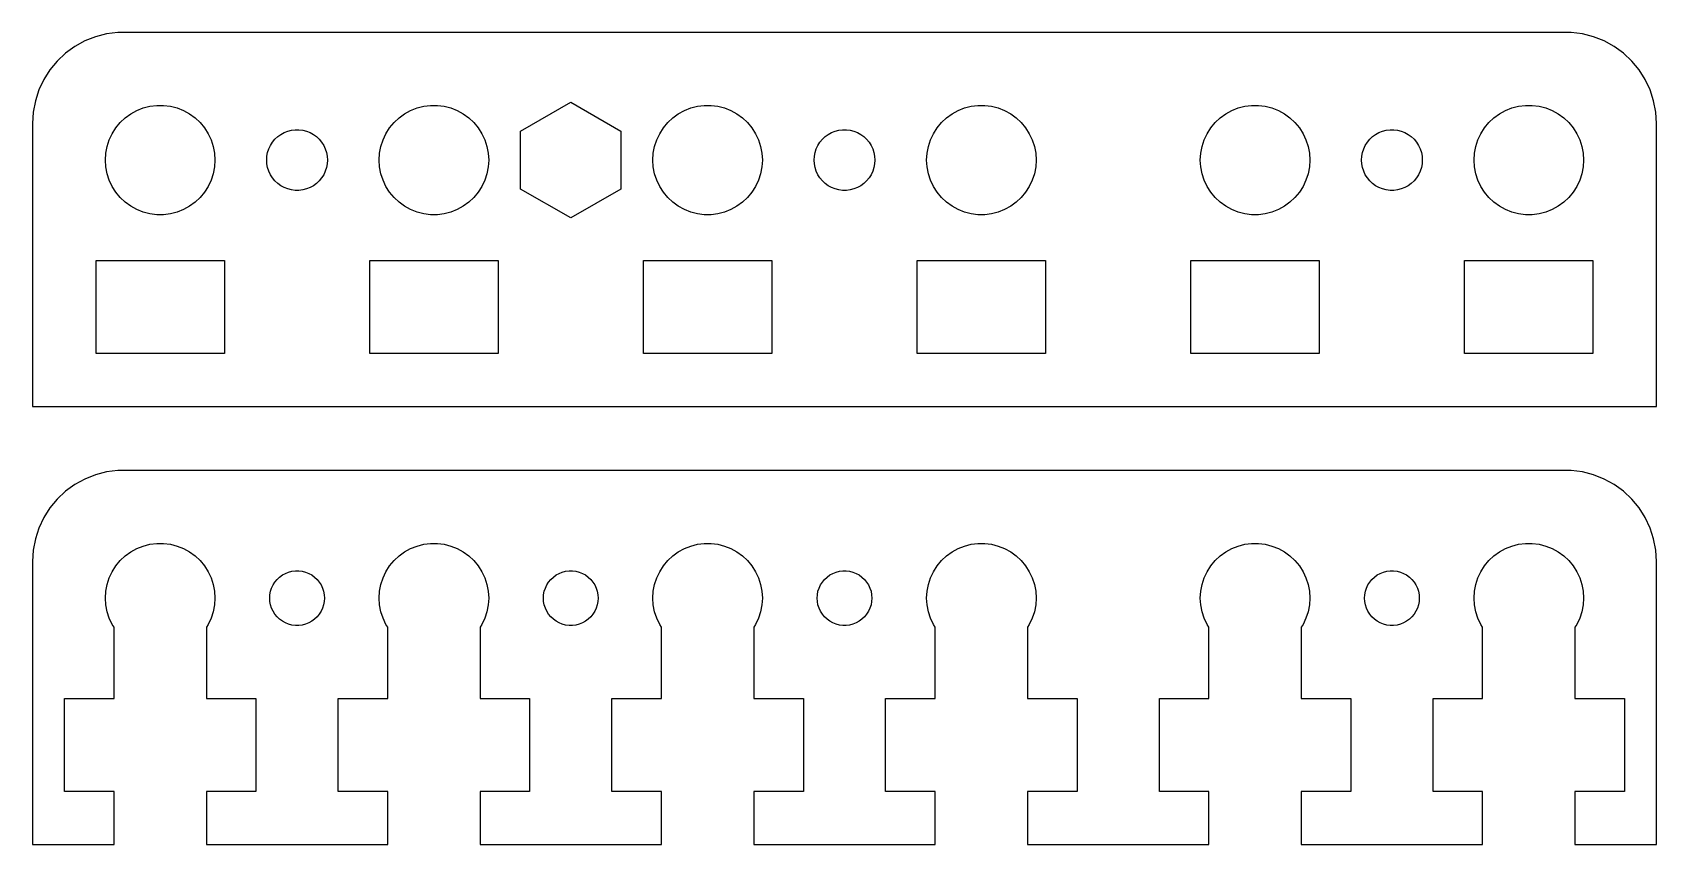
# Model space of a CAD drawing. Header units: metres. Extents: x -44.5 to 44.5, y 0 to 92.5.
# Drawn here: x -44.5 to 44.5, y 48 to 92.5 of the extents above; entities that cross this region are included whole.
import ezdxf

# ---------------------------------------------------------------- set-up
doc = ezdxf.new("R2010")
doc.units = ezdxf.units.M

msp = doc.modelspace()

# ---------------------------------------------------------------- linework, layer by layer
for p, q in [((-42.1791, 91.7216), (-42.6871, 91.3526)), ((-41.6289, 92.0241), (-42.1791, 91.7216)), ((-41.0451, 92.2553), (-41.6289, 92.0241)), ((-40.4369, 92.4114), (-41.0451, 92.2553)), ((-39.8139, 92.4901), (-40.4369, 92.4114)), ((39.8139, 92.4901), (-39.8139, 92.4901)), ((40.4369, 92.4114), (39.8139, 92.4901)), ((41.0451, 92.2553), (40.4369, 92.4114)), ((41.6289, 92.0241), (41.0451, 92.2553)), ((42.1791, 91.7216), (41.6289, 92.0241)), ((42.6871, 91.3526), (42.1791, 91.7216)), ((-43.1448, 90.9227), (-43.5451, 90.4389)), ((-42.6871, 91.3526), (-43.1448, 90.9227)), ((43.1448, 90.9227), (42.6871, 91.3526)), ((43.5451, 90.4389), (43.1448, 90.9227)), ((-43.8815, 89.9088), (-44.1489, 89.3406)), ((-43.5451, 90.4389), (-43.8815, 89.9088)), ((43.8815, 89.9088), (43.5451, 90.4389)), ((44.1489, 89.3406), (43.8815, 89.9088)), ((-44.1489, 89.3406), (-44.3429, 88.7434)), ((44.3429, 88.7434), (44.1489, 89.3406)), ((-44.4606, 88.1267), (-44.5, 87.5)), ((-44.3429, 88.7434), (-44.4606, 88.1267)), ((-39.1075, 88.033), (-38.7773, 88.2145)), ((-38.7773, 88.2145), (-38.427, 88.3532)), ((-38.427, 88.3532), (-38.0621, 88.4469)), ((-38.0621, 88.4469), (-37.6884, 88.4941)), ((-37.6884, 88.4941), (-37.3116, 88.4941)), ((-37.3116, 88.4941), (-36.9379, 88.4469)), ((-36.9379, 88.4469), (-36.5729, 88.3532)), ((-36.5729, 88.3532), (-36.2227, 88.2145)), ((-36.2227, 88.2145), (-35.8925, 88.033)), ((-24.1075, 88.033), (-23.7773, 88.2145)), ((-23.7773, 88.2145), (-23.427, 88.3532)), ((-23.427, 88.3532), (-23.0621, 88.4469)), ((-23.0621, 88.4469), (-22.6884, 88.4941)), ((-22.6884, 88.4941), (-22.3116, 88.4941)), ((-22.3116, 88.4941), (-21.9379, 88.4469)), ((-21.9379, 88.4469), (-21.5729, 88.3532)), ((-21.5729, 88.3532), (-21.2227, 88.2145)), ((-21.2227, 88.2145), (-20.8925, 88.033)), ((-17.7483, 87.0867), (-15, 88.6735)), ((-15, 88.6735), (-12.2517, 87.0867)), ((-9.10747, 88.033), (-8.77733, 88.2145)), ((-8.77733, 88.2145), (-8.42705, 88.3532)), ((-8.42705, 88.3532), (-8.06213, 88.4469)), ((-8.06213, 88.4469), (-7.68837, 88.4941)), ((-7.68837, 88.4941), (-7.31161, 88.4941)), ((-7.31161, 88.4941), (-6.93785, 88.4469)), ((-6.93785, 88.4469), (-6.57294, 88.3532)), ((-6.57294, 88.3532), (-6.22266, 88.2145)), ((-6.22266, 88.2145), (-5.89252, 88.033)), ((5.89252, 88.033), (6.22266, 88.2145)), ((6.22266, 88.2145), (6.57294, 88.3532)), ((6.57294, 88.3532), (6.93785, 88.4469)), ((6.93785, 88.4469), (7.31161, 88.4941)), ((7.31161, 88.4941), (7.68837, 88.4941)), ((7.68837, 88.4941), (8.06213, 88.4469)), ((8.06213, 88.4469), (8.42705, 88.3532)), ((8.42705, 88.3532), (8.77733, 88.2145)), ((8.77733, 88.2145), (9.10747, 88.033)), ((20.8925, 88.033), (21.2227, 88.2145)), ((21.2227, 88.2145), (21.5729, 88.3532)), ((21.5729, 88.3532), (21.9379, 88.4469)), ((21.9379, 88.4469), (22.3116, 88.4941)), ((22.3116, 88.4941), (22.6884, 88.4941)), ((22.6884, 88.4941), (23.0621, 88.4469)), ((23.0621, 88.4469), (23.427, 88.3532)), ((23.427, 88.3532), (23.7773, 88.2145)), ((23.7773, 88.2145), (24.1075, 88.033)), ((35.8925, 88.033), (36.2227, 88.2145)), ((36.2227, 88.2145), (36.5729, 88.3532)), ((36.5729, 88.3532), (36.9379, 88.4469)), ((36.9379, 88.4469), (37.3116, 88.4941)), ((37.3116, 88.4941), (37.6884, 88.4941)), ((37.6884, 88.4941), (38.0621, 88.4469)), ((38.0621, 88.4469), (38.427, 88.3532)), ((38.427, 88.3532), (38.7773, 88.2145)), ((38.7773, 88.2145), (39.1075, 88.033)), ((44.4606, 88.1267), (44.3429, 88.7434)), ((44.5, 87.5), (44.4606, 88.1267)), ((-44.5, 87.5), (-44.5, 72)), ((-40.1289, 86.9453), (-39.927, 87.2634)), ((-39.927, 87.2634), (-39.6869, 87.5536)), ((-39.6869, 87.5536), (-39.4123, 87.8115)), ((-39.4123, 87.8115), (-39.1075, 88.033)), ((-35.8925, 88.033), (-35.5877, 87.8115)), ((-35.5877, 87.8115), (-35.3131, 87.5536)), ((-35.3131, 87.5536), (-35.0729, 87.2634)), ((-35.0729, 87.2634), (-34.8711, 86.9453)), ((-25.1289, 86.9453), (-24.927, 87.2634)), ((-24.927, 87.2634), (-24.6869, 87.5536)), ((-24.6869, 87.5536), (-24.4123, 87.8115)), ((-24.4123, 87.8115), (-24.1075, 88.033)), ((-20.8925, 88.033), (-20.5877, 87.8115)), ((-20.5877, 87.8115), (-20.3131, 87.5536)), ((-20.3131, 87.5536), (-20.0729, 87.2634)), ((-20.0729, 87.2634), (-19.8711, 86.9453)), ((-10.1289, 86.9453), (-9.92705, 87.2634)), ((-9.92705, 87.2634), (-9.6869, 87.5536)), ((-9.6869, 87.5536), (-9.41226, 87.8115)), ((-9.41226, 87.8115), (-9.10747, 88.033)), ((-5.89252, 88.033), (-5.58772, 87.8115)), ((-5.58772, 87.8115), (-5.31308, 87.5536)), ((-5.31308, 87.5536), (-5.07294, 87.2634)), ((-5.07294, 87.2634), (-4.87108, 86.9453)), ((4.87108, 86.9453), (5.07294, 87.2634)), ((5.07294, 87.2634), (5.31308, 87.5536)), ((5.31308, 87.5536), (5.58772, 87.8115)), ((5.58772, 87.8115), (5.89252, 88.033)), ((9.10747, 88.033), (9.41226, 87.8115)), ((9.41226, 87.8115), (9.6869, 87.5536)), ((9.6869, 87.5536), (9.92705, 87.2634)), ((9.92705, 87.2634), (10.1289, 86.9453)), ((19.8711, 86.9453), (20.0729, 87.2634)), ((20.0729, 87.2634), (20.3131, 87.5536)), ((20.3131, 87.5536), (20.5877, 87.8115)), ((20.5877, 87.8115), (20.8925, 88.033)), ((24.1075, 88.033), (24.4123, 87.8115)), ((24.4123, 87.8115), (24.6869, 87.5536)), ((24.6869, 87.5536), (24.927, 87.2634)), ((24.927, 87.2634), (25.1289, 86.9453)), ((34.8711, 86.9453), (35.0729, 87.2634)), ((35.0729, 87.2634), (35.3131, 87.5536)), ((35.3131, 87.5536), (35.5877, 87.8115)), ((35.5877, 87.8115), (35.8925, 88.033)), ((39.1075, 88.033), (39.4123, 87.8115)), ((39.4123, 87.8115), (39.6869, 87.5536)), ((39.6869, 87.5536), (39.927, 87.2634)), ((39.927, 87.2634), (40.1289, 86.9453)), ((44.5, 72), (44.5, 87.5)), ((-40.4057, 86.2461), (-40.2893, 86.6044)), ((-40.2893, 86.6044), (-40.1289, 86.9453)), ((-34.8711, 86.9453), (-34.7107, 86.6044)), ((-34.7107, 86.6044), (-34.5942, 86.2461)), ((-31.4588, 86.302), (-31.3468, 86.4785)), ((-31.3468, 86.4785), (-31.2135, 86.6396)), ((-31.2135, 86.6396), (-31.0611, 86.7827)), ((-31.0611, 86.7827), (-30.892, 86.9055)), ((-30.892, 86.9055), (-30.7088, 87.0063)), ((-30.7088, 87.0063), (-30.5144, 87.0832)), ((-30.5144, 87.0832), (-30.3119, 87.1352)), ((-30.3119, 87.1352), (-30.1045, 87.1614)), ((-30.1045, 87.1614), (-29.8955, 87.1614)), ((-29.8955, 87.1614), (-29.6881, 87.1352)), ((-29.6881, 87.1352), (-29.4856, 87.0832)), ((-29.4856, 87.0832), (-29.2912, 87.0063)), ((-29.2912, 87.0063), (-29.108, 86.9055)), ((-29.108, 86.9055), (-28.9389, 86.7827)), ((-28.9389, 86.7827), (-28.7865, 86.6396)), ((-28.7865, 86.6396), (-28.6532, 86.4785)), ((-28.6532, 86.4785), (-28.5412, 86.302)), ((-25.4057, 86.2461), (-25.2893, 86.6044)), ((-25.2893, 86.6044), (-25.1289, 86.9453)), ((-19.8711, 86.9453), (-19.7107, 86.6044)), ((-19.7107, 86.6044), (-19.5942, 86.2461)), ((-17.7483, 83.9133), (-17.7483, 87.0867)), ((-12.2517, 87.0867), (-12.2517, 83.9133)), ((-10.4057, 86.2461), (-10.2893, 86.6044)), ((-10.2893, 86.6044), (-10.1289, 86.9453)), ((-4.87108, 86.9453), (-4.71066, 86.6044)), ((-4.71066, 86.6044), (-4.59424, 86.2461)), ((-1.45879, 86.302), (-1.34677, 86.4785)), ((-1.34677, 86.4785), (-1.21352, 86.6396)), ((-1.21352, 86.6396), (-1.06111, 86.7827)), ((-1.06111, 86.7827), (-0.89198, 86.9055)), ((-0.89198, 86.9055), (-0.70879, 87.0063)), ((-0.70879, 87.0063), (-0.51442, 87.0832)), ((-0.51442, 87.0832), (-0.31192, 87.1352)), ((-0.31192, 87.1352), (-0.10452, 87.1614)), ((-0.10452, 87.1614), (0.10452, 87.1614)), ((0.10452, 87.1614), (0.31192, 87.1352)), ((0.31192, 87.1352), (0.51442, 87.0832)), ((0.51442, 87.0832), (0.70879, 87.0063)), ((0.70879, 87.0063), (0.89198, 86.9055)), ((0.89198, 86.9055), (1.06111, 86.7827)), ((1.06111, 86.7827), (1.21352, 86.6396)), ((1.21352, 86.6396), (1.34677, 86.4785)), ((1.34677, 86.4785), (1.45879, 86.302)), ((4.59424, 86.2461), (4.71066, 86.6044)), ((4.71066, 86.6044), (4.87108, 86.9453)), ((10.1289, 86.9453), (10.2893, 86.6044)), ((10.2893, 86.6044), (10.4057, 86.2461)), ((19.5942, 86.2461), (19.7107, 86.6044)), ((19.7107, 86.6044), (19.8711, 86.9453)), ((25.1289, 86.9453), (25.2893, 86.6044)), ((25.2893, 86.6044), (25.4057, 86.2461)), ((28.5412, 86.302), (28.6532, 86.4785)), ((28.6532, 86.4785), (28.7865, 86.6396)), ((28.7865, 86.6396), (28.9389, 86.7827)), ((28.9389, 86.7827), (29.108, 86.9055)), ((29.108, 86.9055), (29.2912, 87.0063)), ((29.2912, 87.0063), (29.4856, 87.0832)), ((29.4856, 87.0832), (29.6881, 87.1352)), ((29.6881, 87.1352), (29.8955, 87.1614)), ((29.8955, 87.1614), (30.1045, 87.1614)), ((30.1045, 87.1614), (30.3119, 87.1352)), ((30.3119, 87.1352), (30.5144, 87.0832)), ((30.5144, 87.0832), (30.7088, 87.0063)), ((30.7088, 87.0063), (30.892, 86.9055)), ((30.892, 86.9055), (31.0611, 86.7827)), ((31.0611, 86.7827), (31.2135, 86.6396)), ((31.2135, 86.6396), (31.3468, 86.4785)), ((31.3468, 86.4785), (31.4588, 86.302)), ((34.5942, 86.2461), (34.7107, 86.6044)), ((34.7107, 86.6044), (34.8711, 86.9453)), ((40.1289, 86.9453), (40.2893, 86.6044)), ((40.2893, 86.6044), (40.4057, 86.2461)), ((-40.5, 85.5), (-40.4763, 85.876)), ((-40.4763, 85.124), (-40.5, 85.5)), ((-40.4763, 85.876), (-40.4057, 86.2461)), ((-34.5942, 86.2461), (-34.5237, 85.876)), ((-34.5237, 85.876), (-34.5, 85.5)), ((-34.5, 85.5), (-34.5237, 85.124)), ((-31.6647, 85.5), (-31.6516, 85.7086)), ((-31.6516, 85.2914), (-31.6647, 85.5)), ((-31.6516, 85.7086), (-31.6124, 85.914)), ((-31.6124, 85.914), (-31.5478, 86.1128)), ((-31.5478, 86.1128), (-31.4588, 86.302)), ((-28.5412, 86.302), (-28.4522, 86.1128)), ((-28.4522, 86.1128), (-28.3876, 85.914)), ((-28.3876, 85.914), (-28.3484, 85.7086)), ((-28.3484, 85.7086), (-28.3353, 85.5)), ((-28.3353, 85.5), (-28.3484, 85.2914)), ((-25.5, 85.5), (-25.4763, 85.876)), ((-25.4763, 85.124), (-25.5, 85.5)), ((-25.4763, 85.876), (-25.4057, 86.2461)), ((-19.5942, 86.2461), (-19.5237, 85.876)), ((-19.5237, 85.876), (-19.5, 85.5)), ((-19.5, 85.5), (-19.5237, 85.124)), ((-10.5, 85.5), (-10.4763, 85.876)), ((-10.4763, 85.124), (-10.5, 85.5)), ((-10.4763, 85.876), (-10.4057, 86.2461)), ((-4.59424, 86.2461), (-4.52365, 85.876)), ((-4.52365, 85.876), (-4.5, 85.5)), ((-4.5, 85.5), (-4.52365, 85.124)), ((-1.6647, 85.5), (-1.65157, 85.7086)), ((-1.65157, 85.2914), (-1.6647, 85.5)), ((-1.65157, 85.7086), (-1.6124, 85.914)), ((-1.6124, 85.914), (-1.54779, 86.1128)), ((-1.54779, 86.1128), (-1.45879, 86.302)), ((1.45879, 86.302), (1.54779, 86.1128)), ((1.54779, 86.1128), (1.6124, 85.914)), ((1.6124, 85.914), (1.65157, 85.7086)), ((1.65157, 85.7086), (1.6647, 85.5)), ((1.6647, 85.5), (1.65157, 85.2914)), ((4.5, 85.5), (4.52365, 85.876)), ((4.52365, 85.124), (4.5, 85.5)), ((4.52365, 85.876), (4.59424, 86.2461)), ((10.4057, 86.2461), (10.4763, 85.876)), ((10.4763, 85.876), (10.5, 85.5)), ((10.5, 85.5), (10.4763, 85.124)), ((19.5, 85.5), (19.5237, 85.876)), ((19.5237, 85.124), (19.5, 85.5)), ((19.5237, 85.876), (19.5942, 86.2461)), ((25.4057, 86.2461), (25.4763, 85.876)), ((25.4763, 85.876), (25.5, 85.5)), ((25.5, 85.5), (25.4763, 85.124)), ((28.3353, 85.5), (28.3484, 85.7086)), ((28.3484, 85.2914), (28.3353, 85.5)), ((28.3484, 85.7086), (28.3876, 85.914)), ((28.3876, 85.914), (28.4522, 86.1128)), ((28.4522, 86.1128), (28.5412, 86.302)), ((31.4588, 86.302), (31.5478, 86.1128)), ((31.5478, 86.1128), (31.6124, 85.914)), ((31.6124, 85.914), (31.6516, 85.7086)), ((31.6516, 85.7086), (31.6647, 85.5)), ((31.6647, 85.5), (31.6516, 85.2914)), ((34.5, 85.5), (34.5237, 85.876)), ((34.5237, 85.124), (34.5, 85.5)), ((34.5237, 85.876), (34.5942, 86.2461)), ((40.4057, 86.2461), (40.4763, 85.876)), ((40.4763, 85.876), (40.5, 85.5)), ((40.5, 85.5), (40.4763, 85.124)), ((-40.4057, 84.7539), (-40.4763, 85.124)), ((-40.2893, 84.3956), (-40.4057, 84.7539)), ((-34.5942, 84.7539), (-34.7107, 84.3956)), ((-34.5237, 85.124), (-34.5942, 84.7539)), ((-31.6124, 85.086), (-31.6516, 85.2914)), ((-31.5478, 84.8872), (-31.6124, 85.086)), ((-31.4588, 84.698), (-31.5478, 84.8872)), ((-31.3468, 84.5215), (-31.4588, 84.698)), ((-28.5412, 84.698), (-28.6532, 84.5215)), ((-28.4522, 84.8872), (-28.5412, 84.698)), ((-28.3876, 85.086), (-28.4522, 84.8872)), ((-28.3484, 85.2914), (-28.3876, 85.086)), ((-25.4057, 84.7539), (-25.4763, 85.124)), ((-25.2893, 84.3956), (-25.4057, 84.7539)), ((-19.5942, 84.7539), (-19.7107, 84.3956)), ((-19.5237, 85.124), (-19.5942, 84.7539)), ((-10.4057, 84.7539), (-10.4763, 85.124)), ((-10.2893, 84.3956), (-10.4057, 84.7539)), ((-4.59424, 84.7539), (-4.71066, 84.3956)), ((-4.52365, 85.124), (-4.59424, 84.7539)), ((-1.6124, 85.086), (-1.65157, 85.2914)), ((-1.54779, 84.8872), (-1.6124, 85.086)), ((-1.45879, 84.698), (-1.54779, 84.8872)), ((-1.34677, 84.5215), (-1.45879, 84.698)), ((1.45879, 84.698), (1.34677, 84.5215)), ((1.54779, 84.8872), (1.45879, 84.698)), ((1.6124, 85.086), (1.54779, 84.8872)), ((1.65157, 85.2914), (1.6124, 85.086)), ((4.59424, 84.7539), (4.52365, 85.124)), ((4.71066, 84.3956), (4.59424, 84.7539)), ((10.4057, 84.7539), (10.2893, 84.3956)), ((10.4763, 85.124), (10.4057, 84.7539)), ((19.5942, 84.7539), (19.5237, 85.124)), ((19.7107, 84.3956), (19.5942, 84.7539)), ((25.4057, 84.7539), (25.2893, 84.3956)), ((25.4763, 85.124), (25.4057, 84.7539)), ((28.3876, 85.086), (28.3484, 85.2914)), ((28.4522, 84.8872), (28.3876, 85.086)), ((28.5412, 84.698), (28.4522, 84.8872)), ((28.6532, 84.5215), (28.5412, 84.698)), ((31.4588, 84.698), (31.3468, 84.5215)), ((31.5478, 84.8872), (31.4588, 84.698)), ((31.6124, 85.086), (31.5478, 84.8872)), ((31.6516, 85.2914), (31.6124, 85.086)), ((34.5942, 84.7539), (34.5237, 85.124)), ((34.7107, 84.3956), (34.5942, 84.7539)), ((40.4057, 84.7539), (40.2893, 84.3956)), ((40.4763, 85.124), (40.4057, 84.7539)), ((-40.1289, 84.0547), (-40.2893, 84.3956)), ((-39.927, 83.7366), (-40.1289, 84.0547)), ((-39.6869, 83.4464), (-39.927, 83.7366)), ((-35.0729, 83.7366), (-35.3131, 83.4464)), ((-34.8711, 84.0547), (-35.0729, 83.7366)), ((-34.7107, 84.3956), (-34.8711, 84.0547)), ((-31.2135, 84.3604), (-31.3468, 84.5215)), ((-31.0611, 84.2173), (-31.2135, 84.3604)), ((-30.892, 84.0944), (-31.0611, 84.2173)), ((-30.7088, 83.9937), (-30.892, 84.0944)), ((-30.5144, 83.9168), (-30.7088, 83.9937)), ((-30.3119, 83.8648), (-30.5144, 83.9168)), ((-30.1045, 83.8386), (-30.3119, 83.8648)), ((-29.8955, 83.8386), (-30.1045, 83.8386)), ((-29.6881, 83.8648), (-29.8955, 83.8386)), ((-29.4856, 83.9168), (-29.6881, 83.8648)), ((-29.2912, 83.9937), (-29.4856, 83.9168)), ((-29.108, 84.0944), (-29.2912, 83.9937)), ((-28.9389, 84.2173), (-29.108, 84.0944)), ((-28.7865, 84.3604), (-28.9389, 84.2173)), ((-28.6532, 84.5215), (-28.7865, 84.3604)), ((-25.1289, 84.0547), (-25.2893, 84.3956)), ((-24.927, 83.7366), (-25.1289, 84.0547)), ((-24.6869, 83.4464), (-24.927, 83.7366)), ((-20.0729, 83.7366), (-20.3131, 83.4464)), ((-19.8711, 84.0547), (-20.0729, 83.7366)), ((-19.7107, 84.3956), (-19.8711, 84.0547)), ((-15, 82.3265), (-17.7483, 83.9133)), ((-12.2517, 83.9133), (-15, 82.3265)), ((-10.1289, 84.0547), (-10.2893, 84.3956)), ((-9.92705, 83.7366), (-10.1289, 84.0547)), ((-9.6869, 83.4464), (-9.92705, 83.7366)), ((-5.07294, 83.7366), (-5.31308, 83.4464)), ((-4.87108, 84.0547), (-5.07294, 83.7366)), ((-4.71066, 84.3956), (-4.87108, 84.0547)), ((-1.21352, 84.3604), (-1.34677, 84.5215)), ((-1.06111, 84.2173), (-1.21352, 84.3604)), ((-0.89198, 84.0944), (-1.06111, 84.2173)), ((-0.70879, 83.9937), (-0.89198, 84.0944)), ((-0.51442, 83.9168), (-0.70879, 83.9937)), ((-0.31192, 83.8648), (-0.51442, 83.9168)), ((-0.10452, 83.8386), (-0.31192, 83.8648)), ((0.10452, 83.8386), (-0.10452, 83.8386)), ((0.31192, 83.8648), (0.10452, 83.8386)), ((0.51442, 83.9168), (0.31192, 83.8648)), ((0.70879, 83.9937), (0.51442, 83.9168)), ((0.89198, 84.0944), (0.70879, 83.9937)), ((1.06111, 84.2173), (0.89198, 84.0944)), ((1.21352, 84.3604), (1.06111, 84.2173)), ((1.34677, 84.5215), (1.21352, 84.3604)), ((4.87108, 84.0547), (4.71066, 84.3956)), ((5.07294, 83.7366), (4.87108, 84.0547)), ((5.31308, 83.4464), (5.07294, 83.7366)), ((9.92705, 83.7366), (9.6869, 83.4464)), ((10.1289, 84.0547), (9.92705, 83.7366)), ((10.2893, 84.3956), (10.1289, 84.0547)), ((19.8711, 84.0547), (19.7107, 84.3956)), ((20.0729, 83.7366), (19.8711, 84.0547)), ((20.3131, 83.4464), (20.0729, 83.7366)), ((24.927, 83.7366), (24.6869, 83.4464)), ((25.1289, 84.0547), (24.927, 83.7366)), ((25.2893, 84.3956), (25.1289, 84.0547)), ((28.7865, 84.3604), (28.6532, 84.5215)), ((28.9389, 84.2173), (28.7865, 84.3604)), ((29.108, 84.0944), (28.9389, 84.2173)), ((29.2912, 83.9937), (29.108, 84.0944)), ((29.4856, 83.9168), (29.2912, 83.9937)), ((29.6881, 83.8648), (29.4856, 83.9168)), ((29.8955, 83.8386), (29.6881, 83.8648)), ((30.1045, 83.8386), (29.8955, 83.8386)), ((30.3119, 83.8648), (30.1045, 83.8386)), ((30.5144, 83.9168), (30.3119, 83.8648)), ((30.7088, 83.9937), (30.5144, 83.9168)), ((30.892, 84.0944), (30.7088, 83.9937)), ((31.0611, 84.2173), (30.892, 84.0944)), ((31.2135, 84.3604), (31.0611, 84.2173)), ((31.3468, 84.5215), (31.2135, 84.3604)), ((34.8711, 84.0547), (34.7107, 84.3956)), ((35.0729, 83.7366), (34.8711, 84.0547)), ((35.3131, 83.4464), (35.0729, 83.7366)), ((39.927, 83.7366), (39.6869, 83.4464)), ((40.1289, 84.0547), (39.927, 83.7366)), ((40.2893, 84.3956), (40.1289, 84.0547)), ((-39.4123, 83.1884), (-39.6869, 83.4464)), ((-39.1075, 82.967), (-39.4123, 83.1884)), ((-38.7773, 82.7855), (-39.1075, 82.967)), ((-38.427, 82.6468), (-38.7773, 82.7855)), ((-36.2227, 82.7855), (-36.5729, 82.6468)), ((-35.8925, 82.967), (-36.2227, 82.7855)), ((-35.5877, 83.1884), (-35.8925, 82.967)), ((-35.3131, 83.4464), (-35.5877, 83.1884)), ((-24.4123, 83.1884), (-24.6869, 83.4464)), ((-24.1075, 82.967), (-24.4123, 83.1884)), ((-23.7773, 82.7855), (-24.1075, 82.967)), ((-23.427, 82.6468), (-23.7773, 82.7855)), ((-21.2227, 82.7855), (-21.5729, 82.6468)), ((-20.8925, 82.967), (-21.2227, 82.7855)), ((-20.5877, 83.1884), (-20.8925, 82.967)), ((-20.3131, 83.4464), (-20.5877, 83.1884)), ((-9.41226, 83.1884), (-9.6869, 83.4464)), ((-9.10747, 82.967), (-9.41226, 83.1884)), ((-8.77733, 82.7855), (-9.10747, 82.967)), ((-8.42705, 82.6468), (-8.77733, 82.7855)), ((-6.22266, 82.7855), (-6.57294, 82.6468)), ((-5.89252, 82.967), (-6.22266, 82.7855)), ((-5.58772, 83.1884), (-5.89252, 82.967)), ((-5.31308, 83.4464), (-5.58772, 83.1884)), ((5.58772, 83.1884), (5.31308, 83.4464)), ((5.89252, 82.967), (5.58772, 83.1884)), ((6.22266, 82.7855), (5.89252, 82.967)), ((6.57294, 82.6468), (6.22266, 82.7855)), ((8.77733, 82.7855), (8.42705, 82.6468)), ((9.10747, 82.967), (8.77733, 82.7855)), ((9.41226, 83.1884), (9.10747, 82.967)), ((9.6869, 83.4464), (9.41226, 83.1884)), ((20.5877, 83.1884), (20.3131, 83.4464)), ((20.8925, 82.967), (20.5877, 83.1884)), ((21.2227, 82.7855), (20.8925, 82.967)), ((21.5729, 82.6468), (21.2227, 82.7855)), ((23.7773, 82.7855), (23.427, 82.6468)), ((24.1075, 82.967), (23.7773, 82.7855)), ((24.4123, 83.1884), (24.1075, 82.967)), ((24.6869, 83.4464), (24.4123, 83.1884)), ((35.5877, 83.1884), (35.3131, 83.4464)), ((35.8925, 82.967), (35.5877, 83.1884)), ((36.2227, 82.7855), (35.8925, 82.967)), ((36.5729, 82.6468), (36.2227, 82.7855)), ((38.7773, 82.7855), (38.427, 82.6468)), ((39.1075, 82.967), (38.7773, 82.7855)), ((39.4123, 83.1884), (39.1075, 82.967)), ((39.6869, 83.4464), (39.4123, 83.1884)), ((-38.0621, 82.5531), (-38.427, 82.6468)), ((-37.6884, 82.5059), (-38.0621, 82.5531)), ((-37.3116, 82.5059), (-37.6884, 82.5059)), ((-36.9379, 82.5531), (-37.3116, 82.5059)), ((-36.5729, 82.6468), (-36.9379, 82.5531)), ((-23.0621, 82.5531), (-23.427, 82.6468)), ((-22.6884, 82.5059), (-23.0621, 82.5531)), ((-22.3116, 82.5059), (-22.6884, 82.5059)), ((-21.9379, 82.5531), (-22.3116, 82.5059)), ((-21.5729, 82.6468), (-21.9379, 82.5531)), ((-8.06213, 82.5531), (-8.42705, 82.6468)), ((-7.68837, 82.5059), (-8.06213, 82.5531)), ((-7.31161, 82.5059), (-7.68837, 82.5059)), ((-6.93785, 82.5531), (-7.31161, 82.5059)), ((-6.57294, 82.6468), (-6.93785, 82.5531)), ((6.93785, 82.5531), (6.57294, 82.6468)), ((7.31161, 82.5059), (6.93785, 82.5531)), ((7.68837, 82.5059), (7.31161, 82.5059)), ((8.06213, 82.5531), (7.68837, 82.5059)), ((8.42705, 82.6468), (8.06213, 82.5531)), ((21.9379, 82.5531), (21.5729, 82.6468)), ((22.3116, 82.5059), (21.9379, 82.5531)), ((22.6884, 82.5059), (22.3116, 82.5059)), ((23.0621, 82.5531), (22.6884, 82.5059)), ((23.427, 82.6468), (23.0621, 82.5531)), ((36.9379, 82.5531), (36.5729, 82.6468)), ((37.3116, 82.5059), (36.9379, 82.5531)), ((37.6884, 82.5059), (37.3116, 82.5059)), ((38.0621, 82.5531), (37.6884, 82.5059)), ((38.427, 82.6468), (38.0621, 82.5531)), ((-41.0142, 74.9), (-41.0142, 80)), ((-41.0142, 80), (-33.9858, 80)), ((-33.9858, 80), (-33.9858, 74.9)), ((-26.0142, 74.9), (-26.0142, 80)), ((-26.0142, 80), (-18.9858, 80)), ((-18.9858, 80), (-18.9858, 74.9)), ((-11.0142, 74.9), (-11.0142, 80)), ((-11.0142, 80), (-3.98581, 80)), ((-3.98581, 80), (-3.98581, 74.9)), ((3.98581, 74.9), (3.98581, 80)), ((3.98581, 80), (11.0142, 80)), ((11.0142, 80), (11.0142, 74.9)), ((18.9858, 74.9), (18.9858, 80)), ((18.9858, 80), (26.0142, 80)), ((26.0142, 80), (26.0142, 74.9)), ((33.9858, 74.9), (33.9858, 80)), ((33.9858, 80), (41.0142, 80)), ((41.0142, 80), (41.0142, 74.9)), ((-33.9858, 74.9), (-41.0142, 74.9)), ((-18.9858, 74.9), (-26.0142, 74.9)), ((-3.98581, 74.9), (-11.0142, 74.9)), ((11.0142, 74.9), (3.98581, 74.9)), ((26.0142, 74.9), (18.9858, 74.9)), ((41.0142, 74.9), (33.9858, 74.9)), ((-44.5, 72), (44.5, 72)), ((-42.1791, 67.7216), (-42.6871, 67.3526)), ((-41.6289, 68.0241), (-42.1791, 67.7216)), ((-41.0451, 68.2553), (-41.6289, 68.0241)), ((-40.4369, 68.4114), (-41.0451, 68.2553)), ((-39.8139, 68.4901), (-40.4369, 68.4114)), ((39.8139, 68.4901), (-39.8139, 68.4901)), ((40.4369, 68.4114), (39.8139, 68.4901)), ((41.0451, 68.2553), (40.4369, 68.4114)), ((41.6289, 68.0241), (41.0451, 68.2553)), ((42.1791, 67.7216), (41.6289, 68.0241)), ((42.6871, 67.3526), (42.1791, 67.7216)), ((-43.1448, 66.9227), (-43.5451, 66.4389)), ((-42.6871, 67.3526), (-43.1448, 66.9227)), ((43.1448, 66.9227), (42.6871, 67.3526)), ((43.5451, 66.4389), (43.1448, 66.9227)), ((-43.8815, 65.9088), (-44.1489, 65.3406)), ((-43.5451, 66.4389), (-43.8815, 65.9088)), ((43.8815, 65.9088), (43.5451, 66.4389)), ((44.1489, 65.3406), (43.8815, 65.9088)), ((-44.1489, 65.3406), (-44.3429, 64.7434)), ((44.3429, 64.7434), (44.1489, 65.3406)), ((-44.4606, 64.1267), (-44.5, 63.5)), ((-44.3429, 64.7434), (-44.4606, 64.1267)), ((-39.1075, 64.033), (-38.7773, 64.2145)), ((-38.7773, 64.2145), (-38.427, 64.3532)), ((-38.427, 64.3532), (-38.0621, 64.4469)), ((-38.0621, 64.4469), (-37.6884, 64.4941)), ((-37.6884, 64.4941), (-37.3116, 64.4941)), ((-37.3116, 64.4941), (-36.9379, 64.4469)), ((-36.9379, 64.4469), (-36.5729, 64.3532)), ((-36.5729, 64.3532), (-36.2227, 64.2145)), ((-36.2227, 64.2145), (-35.8925, 64.033)), ((-24.1075, 64.033), (-23.7773, 64.2145)), ((-23.7773, 64.2145), (-23.427, 64.3532)), ((-23.427, 64.3532), (-23.0621, 64.4469)), ((-23.0621, 64.4469), (-22.6884, 64.4941)), ((-22.6884, 64.4941), (-22.3116, 64.4941)), ((-22.3116, 64.4941), (-21.9379, 64.4469)), ((-21.9379, 64.4469), (-21.5729, 64.3532)), ((-21.5729, 64.3532), (-21.2227, 64.2145)), ((-21.2227, 64.2145), (-20.8925, 64.033)), ((-9.10747, 64.033), (-8.77733, 64.2145)), ((-8.77733, 64.2145), (-8.42705, 64.3532)), ((-8.42705, 64.3532), (-8.06213, 64.4469)), ((-8.06213, 64.4469), (-7.68837, 64.4941)), ((-7.68837, 64.4941), (-7.31161, 64.4941)), ((-7.31161, 64.4941), (-6.93785, 64.4469)), ((-6.93785, 64.4469), (-6.57294, 64.3532)), ((-6.57294, 64.3532), (-6.22266, 64.2145)), ((-6.22266, 64.2145), (-5.89252, 64.033)), ((5.89252, 64.033), (6.22266, 64.2145)), ((6.22266, 64.2145), (6.57294, 64.3532)), ((6.57294, 64.3532), (6.93785, 64.4469)), ((6.93785, 64.4469), (7.31161, 64.4941)), ((7.31161, 64.4941), (7.68837, 64.4941)), ((7.68837, 64.4941), (8.06213, 64.4469)), ((8.06213, 64.4469), (8.42705, 64.3532)), ((8.42705, 64.3532), (8.77733, 64.2145)), ((8.77733, 64.2145), (9.10747, 64.033)), ((20.8925, 64.033), (21.2227, 64.2145)), ((21.2227, 64.2145), (21.5729, 64.3532)), ((21.5729, 64.3532), (21.9379, 64.4469)), ((21.9379, 64.4469), (22.3116, 64.4941)), ((22.3116, 64.4941), (22.6884, 64.4941)), ((22.6884, 64.4941), (23.0621, 64.4469)), ((23.0621, 64.4469), (23.427, 64.3532)), ((23.427, 64.3532), (23.7773, 64.2145)), ((23.7773, 64.2145), (24.1075, 64.033)), ((35.8925, 64.033), (36.2227, 64.2145)), ((36.2227, 64.2145), (36.5729, 64.3532)), ((36.5729, 64.3532), (36.9379, 64.4469)), ((36.9379, 64.4469), (37.3116, 64.4941)), ((37.3116, 64.4941), (37.6884, 64.4941)), ((37.6884, 64.4941), (38.0621, 64.4469)), ((38.0621, 64.4469), (38.427, 64.3532)), ((38.427, 64.3532), (38.7773, 64.2145)), ((38.7773, 64.2145), (39.1075, 64.033)), ((44.4606, 64.1267), (44.3429, 64.7434)), ((44.5, 63.5), (44.4606, 64.1267)), ((-44.5, 63.5), (-44.5, 48)), ((-40.1289, 62.9453), (-39.927, 63.2634)), ((-39.927, 63.2634), (-39.6869, 63.5536)), ((-39.6869, 63.5536), (-39.4123, 63.8115)), ((-39.4123, 63.8115), (-39.1075, 64.033)), ((-35.8925, 64.033), (-35.5877, 63.8115)), ((-35.5877, 63.8115), (-35.3131, 63.5536)), ((-35.3131, 63.5536), (-35.0729, 63.2634)), ((-35.0729, 63.2634), (-34.8711, 62.9453)), ((-25.1289, 62.9453), (-24.927, 63.2634)), ((-24.927, 63.2634), (-24.6869, 63.5536)), ((-24.6869, 63.5536), (-24.4123, 63.8115)), ((-24.4123, 63.8115), (-24.1075, 64.033)), ((-20.8925, 64.033), (-20.5877, 63.8115)), ((-20.5877, 63.8115), (-20.3131, 63.5536)), ((-20.3131, 63.5536), (-20.0729, 63.2634)), ((-20.0729, 63.2634), (-19.8711, 62.9453)), ((-10.1289, 62.9453), (-9.92705, 63.2634)), ((-9.92705, 63.2634), (-9.6869, 63.5536)), ((-9.6869, 63.5536), (-9.41226, 63.8115)), ((-9.41226, 63.8115), (-9.10747, 64.033)), ((-5.89252, 64.033), (-5.58772, 63.8115)), ((-5.58772, 63.8115), (-5.31308, 63.5536)), ((-5.31308, 63.5536), (-5.07294, 63.2634)), ((-5.07294, 63.2634), (-4.87108, 62.9453)), ((4.87108, 62.9453), (5.07294, 63.2634)), ((5.07294, 63.2634), (5.31308, 63.5536)), ((5.31308, 63.5536), (5.58772, 63.8115)), ((5.58772, 63.8115), (5.89252, 64.033)), ((9.10747, 64.033), (9.41226, 63.8115)), ((9.41226, 63.8115), (9.6869, 63.5536)), ((9.6869, 63.5536), (9.92705, 63.2634)), ((9.92705, 63.2634), (10.1289, 62.9453)), ((19.8711, 62.9453), (20.0729, 63.2634)), ((20.0729, 63.2634), (20.3131, 63.5536)), ((20.3131, 63.5536), (20.5877, 63.8115)), ((20.5877, 63.8115), (20.8925, 64.033)), ((24.1075, 64.033), (24.4123, 63.8115)), ((24.4123, 63.8115), (24.6869, 63.5536)), ((24.6869, 63.5536), (24.927, 63.2634)), ((24.927, 63.2634), (25.1289, 62.9453)), ((34.8711, 62.9453), (35.0729, 63.2634)), ((35.0729, 63.2634), (35.3131, 63.5536)), ((35.3131, 63.5536), (35.5877, 63.8115)), ((35.5877, 63.8115), (35.8925, 64.033)), ((39.1075, 64.033), (39.4123, 63.8115)), ((39.4123, 63.8115), (39.6869, 63.5536)), ((39.6869, 63.5536), (39.927, 63.2634)), ((39.927, 63.2634), (40.1289, 62.9453)), ((44.5, 48), (44.5, 63.5)), ((-40.4057, 62.2461), (-40.2893, 62.6044)), ((-40.2893, 62.6044), (-40.1289, 62.9453)), ((-34.8711, 62.9453), (-34.7107, 62.6044)), ((-34.7107, 62.6044), (-34.5942, 62.2461)), ((-31.3145, 62.2226), (-31.2135, 62.3817)), ((-31.2135, 62.3817), (-31.0934, 62.5268)), ((-31.0934, 62.5268), (-30.9561, 62.6558)), ((-30.9561, 62.6558), (-30.8037, 62.7665)), ((-30.8037, 62.7665), (-30.6387, 62.8572)), ((-30.6387, 62.8572), (-30.4635, 62.9266)), ((-30.4635, 62.9266), (-30.2811, 62.9734)), ((-30.2811, 62.9734), (-30.0942, 62.997)), ((-30.0942, 62.997), (-29.9058, 62.997)), ((-29.9058, 62.997), (-29.7189, 62.9734)), ((-29.7189, 62.9734), (-29.5365, 62.9266)), ((-29.5365, 62.9266), (-29.3613, 62.8572)), ((-29.3613, 62.8572), (-29.1963, 62.7665)), ((-29.1963, 62.7665), (-29.0439, 62.6558)), ((-29.0439, 62.6558), (-28.9065, 62.5268)), ((-28.9065, 62.5268), (-28.7865, 62.3817)), ((-28.7865, 62.3817), (-28.6855, 62.2226)), ((-25.4057, 62.2461), (-25.2893, 62.6044)), ((-25.2893, 62.6044), (-25.1289, 62.9453)), ((-19.8711, 62.9453), (-19.7107, 62.6044)), ((-19.7107, 62.6044), (-19.5942, 62.2461)), ((-16.3145, 62.2226), (-16.2135, 62.3817)), ((-16.2135, 62.3817), (-16.0934, 62.5268)), ((-16.0934, 62.5268), (-15.9561, 62.6558)), ((-15.9561, 62.6558), (-15.8037, 62.7665)), ((-15.8037, 62.7665), (-15.6387, 62.8572)), ((-15.6387, 62.8572), (-15.4635, 62.9266)), ((-15.4635, 62.9266), (-15.2811, 62.9734)), ((-15.2811, 62.9734), (-15.0942, 62.997)), ((-15.0942, 62.997), (-14.9058, 62.997)), ((-14.9058, 62.997), (-14.7189, 62.9734)), ((-14.7189, 62.9734), (-14.5365, 62.9266)), ((-14.5365, 62.9266), (-14.3613, 62.8572)), ((-14.3613, 62.8572), (-14.1963, 62.7665)), ((-14.1963, 62.7665), (-14.0439, 62.6558)), ((-14.0439, 62.6558), (-13.9065, 62.5268)), ((-13.9065, 62.5268), (-13.7865, 62.3817)), ((-13.7865, 62.3817), (-13.6855, 62.2226)), ((-10.4057, 62.2461), (-10.2893, 62.6044)), ((-10.2893, 62.6044), (-10.1289, 62.9453)), ((-4.87108, 62.9453), (-4.71066, 62.6044)), ((-4.71066, 62.6044), (-4.59424, 62.2461)), ((-1.31445, 62.2226), (-1.21352, 62.3817)), ((-1.21352, 62.3817), (-1.09344, 62.5268)), ((-1.09344, 62.5268), (-0.95613, 62.6558)), ((-0.95613, 62.6558), (-0.80373, 62.7665)), ((-0.80373, 62.7665), (-0.63866, 62.8572)), ((-0.63866, 62.8572), (-0.46352, 62.9266)), ((-0.46352, 62.9266), (-0.28107, 62.9734)), ((-0.28107, 62.9734), (-0.09418, 62.997)), ((-0.09418, 62.997), (0.09418, 62.997)), ((0.09418, 62.997), (0.28107, 62.9734)), ((0.28107, 62.9734), (0.46352, 62.9266)), ((0.46352, 62.9266), (0.63866, 62.8572)), ((0.63866, 62.8572), (0.80373, 62.7665)), ((0.80373, 62.7665), (0.95613, 62.6558)), ((0.95613, 62.6558), (1.09344, 62.5268)), ((1.09344, 62.5268), (1.21352, 62.3817)), ((1.21352, 62.3817), (1.31445, 62.2226)), ((4.59424, 62.2461), (4.71066, 62.6044)), ((4.71066, 62.6044), (4.87108, 62.9453)), ((10.1289, 62.9453), (10.2893, 62.6044)), ((10.2893, 62.6044), (10.4057, 62.2461)), ((19.5942, 62.2461), (19.7107, 62.6044)), ((19.7107, 62.6044), (19.8711, 62.9453)), ((25.1289, 62.9453), (25.2893, 62.6044)), ((25.2893, 62.6044), (25.4057, 62.2461)), ((28.6855, 62.2226), (28.7865, 62.3817)), ((28.7865, 62.3817), (28.9065, 62.5268)), ((28.9065, 62.5268), (29.0439, 62.6558)), ((29.0439, 62.6558), (29.1963, 62.7665)), ((29.1963, 62.7665), (29.3613, 62.8572)), ((29.3613, 62.8572), (29.5365, 62.9266)), ((29.5365, 62.9266), (29.7189, 62.9734)), ((29.7189, 62.9734), (29.9058, 62.997)), ((29.9058, 62.997), (30.0942, 62.997)), ((30.0942, 62.997), (30.2811, 62.9734)), ((30.2811, 62.9734), (30.4635, 62.9266)), ((30.4635, 62.9266), (30.6387, 62.8572)), ((30.6387, 62.8572), (30.8037, 62.7665)), ((30.8037, 62.7665), (30.9561, 62.6558)), ((30.9561, 62.6558), (31.0934, 62.5268)), ((31.0934, 62.5268), (31.2135, 62.3817)), ((31.2135, 62.3817), (31.3145, 62.2226)), ((34.5942, 62.2461), (34.7107, 62.6044)), ((34.7107, 62.6044), (34.8711, 62.9453)), ((40.1289, 62.9453), (40.2893, 62.6044)), ((40.2893, 62.6044), (40.4057, 62.2461)), ((-40.5, 61.5), (-40.4763, 61.876)), ((-40.4763, 61.124), (-40.5, 61.5)), ((-40.4763, 61.876), (-40.4057, 62.2461)), ((-34.5942, 62.2461), (-34.5237, 61.876)), ((-34.5237, 61.876), (-34.5, 61.5)), ((-34.5, 61.5), (-34.5237, 61.124)), ((-31.5, 61.5), (-31.4882, 61.688)), ((-31.4882, 61.312), (-31.5, 61.5)), ((-31.4882, 61.688), (-31.4529, 61.873)), ((-31.4529, 61.873), (-31.3947, 62.0522)), ((-31.3947, 62.0522), (-31.3145, 62.2226)), ((-28.6855, 62.2226), (-28.6053, 62.0522)), ((-28.6053, 62.0522), (-28.5471, 61.873)), ((-28.5471, 61.873), (-28.5118, 61.688)), ((-28.5118, 61.688), (-28.5, 61.5)), ((-28.5, 61.5), (-28.5118, 61.312)), ((-25.5, 61.5), (-25.4763, 61.876)), ((-25.4763, 61.124), (-25.5, 61.5)), ((-25.4763, 61.876), (-25.4057, 62.2461)), ((-19.5942, 62.2461), (-19.5237, 61.876)), ((-19.5237, 61.876), (-19.5, 61.5)), ((-19.5, 61.5), (-19.5237, 61.124)), ((-16.5, 61.5), (-16.4882, 61.688)), ((-16.4882, 61.312), (-16.5, 61.5)), ((-16.4882, 61.688), (-16.4529, 61.873)), ((-16.4529, 61.873), (-16.3947, 62.0522)), ((-16.3947, 62.0522), (-16.3145, 62.2226)), ((-13.6855, 62.2226), (-13.6053, 62.0522)), ((-13.6053, 62.0522), (-13.5471, 61.873)), ((-13.5471, 61.873), (-13.5118, 61.688)), ((-13.5118, 61.688), (-13.5, 61.5)), ((-13.5, 61.5), (-13.5118, 61.312)), ((-10.5, 61.5), (-10.4763, 61.876)), ((-10.4763, 61.124), (-10.5, 61.5)), ((-10.4763, 61.876), (-10.4057, 62.2461)), ((-4.59424, 62.2461), (-4.52365, 61.876)), ((-4.52365, 61.876), (-4.5, 61.5)), ((-4.5, 61.5), (-4.52365, 61.124)), ((-1.5, 61.5), (-1.48816, 61.688)), ((-1.48816, 61.312), (-1.5, 61.5)), ((-1.48816, 61.688), (-1.45287, 61.873)), ((-1.45287, 61.873), (-1.39465, 62.0522)), ((-1.39465, 62.0522), (-1.31445, 62.2226)), ((1.31445, 62.2226), (1.39465, 62.0522)), ((1.39465, 62.0522), (1.45287, 61.873)), ((1.45287, 61.873), (1.48816, 61.688)), ((1.48816, 61.688), (1.5, 61.5)), ((1.5, 61.5), (1.48816, 61.312)), ((4.5, 61.5), (4.52365, 61.876)), ((4.52365, 61.124), (4.5, 61.5)), ((4.52365, 61.876), (4.59424, 62.2461)), ((10.4057, 62.2461), (10.4763, 61.876)), ((10.4763, 61.876), (10.5, 61.5)), ((10.5, 61.5), (10.4763, 61.124)), ((19.5, 61.5), (19.5237, 61.876)), ((19.5237, 61.124), (19.5, 61.5)), ((19.5237, 61.876), (19.5942, 62.2461)), ((25.4057, 62.2461), (25.4763, 61.876)), ((25.4763, 61.876), (25.5, 61.5)), ((25.5, 61.5), (25.4763, 61.124)), ((28.5, 61.5), (28.5118, 61.688)), ((28.5118, 61.312), (28.5, 61.5)), ((28.5118, 61.688), (28.5471, 61.873)), ((28.5471, 61.873), (28.6053, 62.0522)), ((28.6053, 62.0522), (28.6855, 62.2226)), ((31.3145, 62.2226), (31.3947, 62.0522)), ((31.3947, 62.0522), (31.4529, 61.873)), ((31.4529, 61.873), (31.4882, 61.688)), ((31.4882, 61.688), (31.5, 61.5)), ((31.5, 61.5), (31.4882, 61.312)), ((34.5, 61.5), (34.5237, 61.876)), ((34.5237, 61.124), (34.5, 61.5)), ((34.5237, 61.876), (34.5942, 62.2461)), ((40.4057, 62.2461), (40.4763, 61.876)), ((40.4763, 61.876), (40.5, 61.5)), ((40.5, 61.5), (40.4763, 61.124)), ((-40.4057, 60.7539), (-40.4763, 61.124)), ((-40.2893, 60.3956), (-40.4057, 60.7539)), ((-34.5942, 60.7539), (-34.7107, 60.3956)), ((-34.5237, 61.124), (-34.5942, 60.7539)), ((-31.4529, 61.127), (-31.4882, 61.312)), ((-31.3947, 60.9478), (-31.4529, 61.127)), ((-31.3145, 60.7774), (-31.3947, 60.9478)), ((-31.2135, 60.6183), (-31.3145, 60.7774)), ((-31.0934, 60.4732), (-31.2135, 60.6183)), ((-28.7865, 60.6183), (-28.9065, 60.4732)), ((-28.6855, 60.7774), (-28.7865, 60.6183)), ((-28.6053, 60.9478), (-28.6855, 60.7774)), ((-28.5471, 61.127), (-28.6053, 60.9478)), ((-28.5118, 61.312), (-28.5471, 61.127)), ((-25.4057, 60.7539), (-25.4763, 61.124)), ((-25.2893, 60.3956), (-25.4057, 60.7539)), ((-19.5942, 60.7539), (-19.7107, 60.3956)), ((-19.5237, 61.124), (-19.5942, 60.7539)), ((-16.4529, 61.127), (-16.4882, 61.312)), ((-16.3947, 60.9478), (-16.4529, 61.127)), ((-16.3145, 60.7774), (-16.3947, 60.9478)), ((-16.2135, 60.6183), (-16.3145, 60.7774)), ((-16.0934, 60.4732), (-16.2135, 60.6183)), ((-13.7865, 60.6183), (-13.9065, 60.4732)), ((-13.6855, 60.7774), (-13.7865, 60.6183)), ((-13.6053, 60.9478), (-13.6855, 60.7774)), ((-13.5471, 61.127), (-13.6053, 60.9478)), ((-13.5118, 61.312), (-13.5471, 61.127)), ((-10.4057, 60.7539), (-10.4763, 61.124)), ((-10.2893, 60.3956), (-10.4057, 60.7539)), ((-4.59424, 60.7539), (-4.71066, 60.3956)), ((-4.52365, 61.124), (-4.59424, 60.7539)), ((-1.45287, 61.127), (-1.48816, 61.312)), ((-1.39465, 60.9478), (-1.45287, 61.127)), ((-1.31445, 60.7774), (-1.39465, 60.9478)), ((-1.21352, 60.6183), (-1.31445, 60.7774)), ((-1.09344, 60.4732), (-1.21352, 60.6183)), ((1.21352, 60.6183), (1.09344, 60.4732)), ((1.31445, 60.7774), (1.21352, 60.6183)), ((1.39465, 60.9478), (1.31445, 60.7774)), ((1.45287, 61.127), (1.39465, 60.9478)), ((1.48816, 61.312), (1.45287, 61.127)), ((4.59424, 60.7539), (4.52365, 61.124)), ((4.71066, 60.3956), (4.59424, 60.7539)), ((10.4057, 60.7539), (10.2893, 60.3956)), ((10.4763, 61.124), (10.4057, 60.7539)), ((19.5942, 60.7539), (19.5237, 61.124)), ((19.7107, 60.3956), (19.5942, 60.7539)), ((25.4057, 60.7539), (25.2893, 60.3956)), ((25.4763, 61.124), (25.4057, 60.7539)), ((28.5471, 61.127), (28.5118, 61.312)), ((28.6053, 60.9478), (28.5471, 61.127)), ((28.6855, 60.7774), (28.6053, 60.9478)), ((28.7865, 60.6183), (28.6855, 60.7774)), ((28.9065, 60.4732), (28.7865, 60.6183)), ((31.2135, 60.6183), (31.0934, 60.4732)), ((31.3145, 60.7774), (31.2135, 60.6183)), ((31.3947, 60.9478), (31.3145, 60.7774)), ((31.4529, 61.127), (31.3947, 60.9478)), ((31.4882, 61.312), (31.4529, 61.127)), ((34.5942, 60.7539), (34.5237, 61.124)), ((34.7107, 60.3956), (34.5942, 60.7539)), ((40.4057, 60.7539), (40.2893, 60.3956)), ((40.4763, 61.124), (40.4057, 60.7539)), ((-40.1289, 60.0547), (-40.2893, 60.3956)), ((-40.0307, 59.9), (-40.1289, 60.0547)), ((-40.0307, 56), (-40.0307, 59.9)), ((-34.8711, 60.0547), (-34.9693, 59.9)), ((-34.9693, 59.9), (-34.9693, 56)), ((-34.7107, 60.3956), (-34.8711, 60.0547)), ((-30.9561, 60.3442), (-31.0934, 60.4732)), ((-30.8037, 60.2335), (-30.9561, 60.3442)), ((-30.6387, 60.1427), (-30.8037, 60.2335)), ((-30.4635, 60.0734), (-30.6387, 60.1427)), ((-30.2811, 60.0266), (-30.4635, 60.0734)), ((-30.0942, 60.0029), (-30.2811, 60.0266)), ((-29.9058, 60.0029), (-30.0942, 60.0029)), ((-29.7189, 60.0266), (-29.9058, 60.0029)), ((-29.5365, 60.0734), (-29.7189, 60.0266)), ((-29.3613, 60.1427), (-29.5365, 60.0734)), ((-29.1963, 60.2335), (-29.3613, 60.1427)), ((-29.0439, 60.3442), (-29.1963, 60.2335)), ((-28.9065, 60.4732), (-29.0439, 60.3442)), ((-25.1289, 60.0547), (-25.2893, 60.3956)), ((-25.0307, 59.9), (-25.1289, 60.0547)), ((-25.0307, 56), (-25.0307, 59.9)), ((-19.8711, 60.0547), (-19.9693, 59.9)), ((-19.9693, 59.9), (-19.9693, 56)), ((-19.7107, 60.3956), (-19.8711, 60.0547)), ((-15.9561, 60.3442), (-16.0934, 60.4732)), ((-15.8037, 60.2335), (-15.9561, 60.3442)), ((-15.6387, 60.1427), (-15.8037, 60.2335)), ((-15.4635, 60.0734), (-15.6387, 60.1427)), ((-15.2811, 60.0266), (-15.4635, 60.0734)), ((-15.0942, 60.0029), (-15.2811, 60.0266)), ((-14.9058, 60.0029), (-15.0942, 60.0029)), ((-14.7189, 60.0266), (-14.9058, 60.0029)), ((-14.5365, 60.0734), (-14.7189, 60.0266)), ((-14.3613, 60.1427), (-14.5365, 60.0734)), ((-14.1963, 60.2335), (-14.3613, 60.1427)), ((-14.0439, 60.3442), (-14.1963, 60.2335)), ((-13.9065, 60.4732), (-14.0439, 60.3442)), ((-10.1289, 60.0547), (-10.2893, 60.3956)), ((-10.0307, 59.9), (-10.1289, 60.0547)), ((-10.0307, 56), (-10.0307, 59.9)), ((-4.87108, 60.0547), (-4.96927, 59.9)), ((-4.96927, 59.9), (-4.96927, 56)), ((-4.71066, 60.3956), (-4.87108, 60.0547)), ((-0.95613, 60.3442), (-1.09344, 60.4732)), ((-0.80373, 60.2335), (-0.95613, 60.3442)), ((-0.63866, 60.1427), (-0.80373, 60.2335)), ((-0.46352, 60.0734), (-0.63866, 60.1427)), ((-0.28107, 60.0266), (-0.46352, 60.0734)), ((-0.09418, 60.0029), (-0.28107, 60.0266)), ((0.09418, 60.0029), (-0.09418, 60.0029)), ((0.28107, 60.0266), (0.09418, 60.0029)), ((0.46352, 60.0734), (0.28107, 60.0266)), ((0.63866, 60.1427), (0.46352, 60.0734)), ((0.80373, 60.2335), (0.63866, 60.1427)), ((0.95613, 60.3442), (0.80373, 60.2335)), ((1.09344, 60.4732), (0.95613, 60.3442)), ((4.87108, 60.0547), (4.71066, 60.3956)), ((4.96927, 59.9), (4.87108, 60.0547)), ((4.96927, 56), (4.96927, 59.9)), ((10.1289, 60.0547), (10.0307, 59.9)), ((10.0307, 59.9), (10.0307, 56)), ((10.2893, 60.3956), (10.1289, 60.0547)), ((19.8711, 60.0547), (19.7107, 60.3956)), ((19.9693, 59.9), (19.8711, 60.0547)), ((19.9693, 56), (19.9693, 59.9)), ((25.1289, 60.0547), (25.0307, 59.9)), ((25.0307, 59.9), (25.0307, 56)), ((25.2893, 60.3956), (25.1289, 60.0547)), ((29.0439, 60.3442), (28.9065, 60.4732)), ((29.1963, 60.2335), (29.0439, 60.3442)), ((29.3613, 60.1427), (29.1963, 60.2335)), ((29.5365, 60.0734), (29.3613, 60.1427)), ((29.7189, 60.0266), (29.5365, 60.0734)), ((29.9058, 60.0029), (29.7189, 60.0266)), ((30.0942, 60.0029), (29.9058, 60.0029)), ((30.2811, 60.0266), (30.0942, 60.0029)), ((30.4635, 60.0734), (30.2811, 60.0266)), ((30.6387, 60.1427), (30.4635, 60.0734)), ((30.8037, 60.2335), (30.6387, 60.1427)), ((30.9561, 60.3442), (30.8037, 60.2335)), ((31.0934, 60.4732), (30.9561, 60.3442)), ((34.8711, 60.0547), (34.7107, 60.3956)), ((34.9693, 59.9), (34.8711, 60.0547)), ((34.9693, 56), (34.9693, 59.9)), ((40.1289, 60.0547), (40.0307, 59.9)), ((40.0307, 59.9), (40.0307, 56)), ((40.2893, 60.3956), (40.1289, 60.0547)), ((-42.7462, 50.9), (-42.7462, 56)), ((-42.7462, 56), (-40.0307, 56)), ((-34.9693, 56), (-32.2538, 56)), ((-32.2538, 56), (-32.2538, 50.9)), ((-27.7462, 50.9), (-27.7462, 56)), ((-27.7462, 56), (-25.0307, 56)), ((-19.9693, 56), (-17.2538, 56)), ((-17.2538, 56), (-17.2538, 50.9)), ((-12.7462, 50.9), (-12.7462, 56)), ((-12.7462, 56), (-10.0307, 56)), ((-4.96927, 56), (-2.25375, 56)), ((-2.25375, 56), (-2.25375, 50.9)), ((2.25375, 50.9), (2.25375, 56)), ((2.25375, 56), (4.96927, 56)), ((10.0307, 56), (12.7462, 56)), ((12.7462, 56), (12.7462, 50.9)), ((17.2538, 50.9), (17.2538, 56)), ((17.2538, 56), (19.9693, 56)), ((25.0307, 56), (27.7462, 56)), ((27.7462, 56), (27.7462, 50.9)), ((32.2538, 50.9), (32.2538, 56)), ((32.2538, 56), (34.9693, 56)), ((40.0307, 56), (42.7462, 56)), ((42.7462, 56), (42.7462, 50.9)), ((-40.0307, 50.9), (-42.7462, 50.9)), ((-40.0307, 48), (-40.0307, 50.9)), ((-32.2538, 50.9), (-34.9693, 50.9)), ((-34.9693, 50.9), (-34.9693, 48)), ((-25.0307, 50.9), (-27.7462, 50.9)), ((-25.0307, 48), (-25.0307, 50.9)), ((-17.2538, 50.9), (-19.9693, 50.9)), ((-19.9693, 50.9), (-19.9693, 48)), ((-10.0307, 50.9), (-12.7462, 50.9)), ((-10.0307, 48), (-10.0307, 50.9)), ((-2.25375, 50.9), (-4.96927, 50.9)), ((-4.96927, 50.9), (-4.96927, 48)), ((4.96927, 50.9), (2.25375, 50.9)), ((4.96927, 48), (4.96927, 50.9)), ((12.7462, 50.9), (10.0307, 50.9)), ((10.0307, 50.9), (10.0307, 48)), ((19.9693, 50.9), (17.2538, 50.9)), ((19.9693, 48), (19.9693, 50.9)), ((27.7462, 50.9), (25.0307, 50.9)), ((25.0307, 50.9), (25.0307, 48)), ((34.9693, 50.9), (32.2538, 50.9)), ((34.9693, 48), (34.9693, 50.9)), ((42.7462, 50.9), (40.0307, 50.9)), ((40.0307, 50.9), (40.0307, 48)), ((-44.5, 48), (-40.0307, 48)), ((-34.9693, 48), (-25.0307, 48)), ((-19.9693, 48), (-10.0307, 48)), ((-4.96927, 48), (4.96927, 48)), ((10.0307, 48), (19.9693, 48)), ((25.0307, 48), (34.9693, 48)), ((40.0307, 48), (44.5, 48))]:
    msp.add_line(p, q)

doc.saveas('drawing.dxf')
